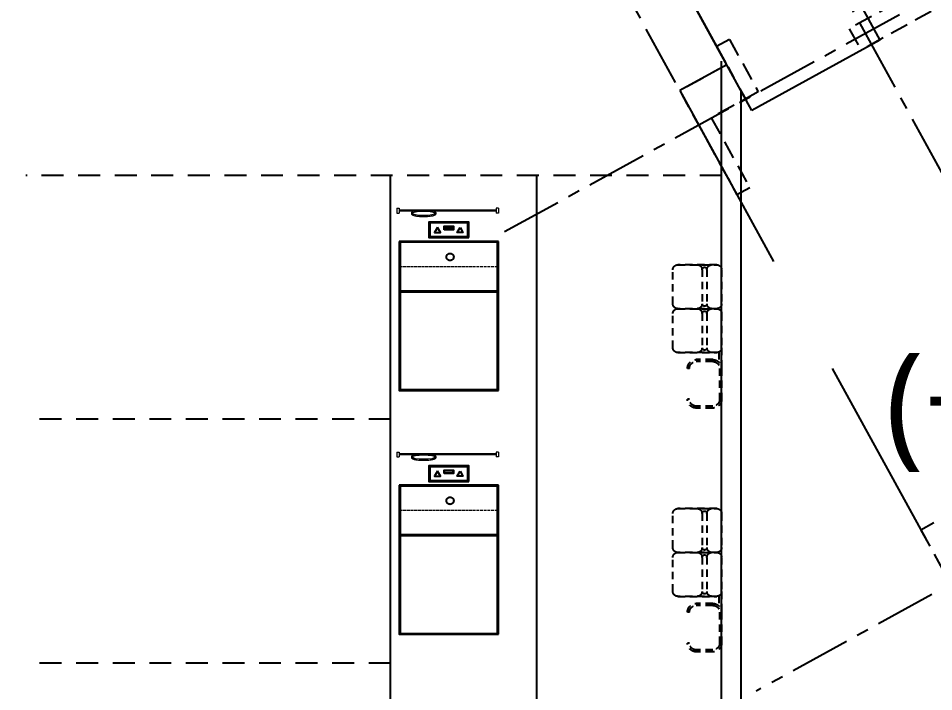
# Model space of a CAD drawing. Header units: millimetres. Extents: x 75184266 to 76346726, y -35077925 to -33679385.
# Drawn here: x 75319569 to 75328959, y -34906257 to -34899351 of the extents above; entities that cross this region are included whole.
import ezdxf
from ezdxf.enums import TextEntityAlignment as Align

# ---------------------------------------------------------------- set-up
doc = ezdxf.new("R2010")
doc.units = ezdxf.units.MM
doc.header["$LTSCALE"] = 50
doc.header["$MEASUREMENT"] = 0
for name, pattern in [('CENTER', [2, 1.25, -0.25, 0.25, -0.25]), ('HIDDEN2', [0.1875, 0.125, -0.0625]), ('XR-지하3층$0$-HID', [2.5, 1.5, -1]), ('XR-지하3층$0$H', [1.3, 0.8, -0.5]), ('XR-지하3층$0$생활체육시설(최종)$0$부대시설0404$0$운동시설$0$ACAD_ISO02W100', [15, 12, -3]), ('XR-지하3층$0$생활체육시설(최종)$0$부대시설0404$0$운동시설$0$CEN', [31.05, 30, -0.5, 0.05, -0.5]), ('XR-지하3층$0$생활체육시설(최종)$0$부대시설0404$0$운동시설$0$CENTERX2', [4, 2.5, -0.5, 0.5, -0.5])]:
    doc.linetypes.add(name, pattern=pattern)
for name, color, linetype in [('CEN', 1, 'CENTER'), ('XR-지하3층$0$CON', 2, 'CONTINUOUS'), ('XR-지하3층$0$생활체육시설(최종)$0$부대시설0404$0$운동시설$0$08.해치', 8, 'CONTINUOUS'), ('XR-지하3층$0$생활체육시설(최종)$0$부대시설0404$0$운동시설$0$CEN', 1, 'XR-지하3층$0$생활체육시설(최종)$0$부대시설0404$0$운동시설$0$CEN'), ('XR-지하3층$0$생활체육시설(최종)$0$부대시설0404$0$운동시설$0$COL', 7, 'CONTINUOUS'), ('XR-지하3층$0$생활체육시설(최종)$0$부대시설0404$0$운동시설$0$FUR1', 11, 'CONTINUOUS'), ('XR-지하3층$0$생활체육시설(최종)$0$부대시설0404$0$운동시설$0$인조잔디', 63, 'CONTINUOUS')]:
    doc.layers.add(name, color=color, linetype=linetype)
doc.layers.add('XR-지하3층$0$생활체육시설(최종)$0$부대시설0404$0$운동시설$0$INT', color=5, linetype='CONTINUOUS', lineweight=13)
doc.layers.add('XR-지하3층$0$생활체육시설(최종)$0$부대시설0404$0$운동시설$0$OPN', color=1, linetype='XR-지하3층$0$생활체육시설(최종)$0$부대시설0404$0$운동시설$0$CENTERX2', lineweight=5)
doc.layers.add('건축', color=8, linetype='CONTINUOUS', plot=False)
doc.styles.add('XR-지하3층$0$맑은고딕', font='')
doc.styles.get('XR-지하3층$0$맑은고딕').set_extended_font_data('Malgun Gothic')

# ---------------------------------------------------------------- blocks, each defined once
blk = doc.blocks.new('XR-지하3층$0$생활체육시설(최종)$0$부대시설0404$0$운동시설$0$aghhq')
at = {"layer": 'XR-지하3층$0$생활체육시설(최종)$0$부대시설0404$0$운동시설$0$FUR1', "color": 9, "linetype": 'XR-지하3층$0$-HID'}
for p, q in [((325986.6, 22318.4, 0), (325670, 22318.4, 0)), ((325986.6, 22298.4, 0), (325670, 22298.4, 0)), ((326196.6, 22318.3, 0), (325999.2, 22318.3, 0)), ((326153.4, 22288.3, 0), (326054.5, 22288.3, 0)), ((326149.2, 22268.4, 0), (326149.2, 21868.4, 0)), ((326149.2, 21868.4, 0), (326149.2, 22268.4, 0)), ((326549.2, 22318.4, 0), (326199.2, 22318.4, 0)), ((326599.2, 22268.4, 0), (326599.2, 21868.4, 0)), ((326599.2, 21868.4, 0), (326599.2, 22268.4, 0)), ((326599.2, 22268.4, 0), (326599.2, 21868.4, 0)), ((326599.2, 21868.4, 0), (326599.2, 22268.4, 0)), ((326599.2, 22268.4, 0), (326599.2, 21868.4, 0)), ((326599.2, 21868.4, 0), (326599.2, 22268.4, 0)), ((326599.2, 21868.4, 0), (326599.2, 22268.4, 0)), ((326599.2, 22268.4, 0), (326599.2, 21868.4, 0)), ((326599.2, 21868.4, 0), (326599.2, 22268.4, 0)), ((326599.2, 22268.4, 0), (326599.2, 21868.4, 0)), ((326599.2, 21868.4, 0), (326599.2, 22268.4, 0)), ((326599.2, 22268.4, 0), (326599.2, 21868.4, 0)), ((326999.2, 22318.4, 0), (326649.2, 22318.4, 0)), ((326999.2, 22318.4, 0), (326649.2, 22318.4, 0)), ((327049.2, 21868.4, 0), (327049.2, 22268.4, 0)), ((327049.2, 22268.4, 0), (327049.2, 21868.4, 0)), ((325580, 22228.4, 0), (325580, 22058.4, 0)), ((325600, 22228.4, 0), (325600, 22058.4, 0)), ((326056.6, 22228.4, 0), (326056.6, 22058.4, 0)), ((326076.6, 22228.4, 0), (326076.6, 22058.4, 0)), ((326549.2, 22168.4, 0), (326199.2, 22168.4, 0)), ((326999.2, 22168.4, 0), (326649.2, 22168.4, 0)), ((326999.2, 22168.4, 0), (326649.2, 22168.4, 0)), ((326549.2, 22118.4, 0), (326199.2, 22118.4, 0)), ((326999.2, 22118.4, 0), (326649.2, 22118.4, 0)), ((326999.2, 22118.4, 0), (326649.2, 22118.4, 0)), ((325670, 21988.4, 0), (325670, 21968.4, 0)), ((325986.6, 21988.4, 0), (325986.6, 21968.4, 0)), ((326199.2, 21818.4, 0), (326549.2, 21818.4, 0)), ((326649.2, 21818.4, 0), (326999.2, 21818.4, 0))]:
    blk.add_line(p, q, dxfattribs=at)
for centre, radius, start, end in [((325670, 22228.4, 0), 90, 90, 180), ((325670, 22228.4, 0), 70, 90, 180), ((325986.6, 22228.4, 0), 90, 0, 90), ((325986.6, 22228.4, 0), 70, 0, 90), ((326199.2, 22268.4, 0), 50, 90, 180), ((326549.2, 22268.4, 0), 50, 0, 90), ((326649.2, 22268.4, 0), 50, 90, 180), ((326649.2, 22268.4, 0), 50, 90, 180), ((326999.2, 22268.4, 0), 50, 0, 90), ((326999.2, 22268.4, 0), 50, 0, 90), ((326199.2, 22218.4, 0), 50, 180, 270), ((326199.2, 22143.4, 0), 25, 90, 270), ((326549.2, 22218.4, 0), 50, 270, 0), ((326549.2, 22218.4, 0), 50, 270, 0), ((326549.2, 22143.4, 0), 25, 270, 90), ((326549.2, 22143.4, 0), 25, 270, 90), ((326649.2, 22218.4, 0), 50, 180, 270), ((326649.2, 22218.4, 0), 50, 180, 270), ((326649.2, 22143.4, 0), 25, 90, 270), ((326649.2, 22143.4, 0), 25, 90, 270), ((326999.2, 22218.4, 0), 50, 270, 0), ((326999.2, 22218.4, 0), 50, 270, 0), ((326999.2, 22143.4, 0), 25, 270, 90), ((326999.2, 22143.4, 0), 25, 270, 90), ((326199.2, 22068.4, 0), 50, 90, 180), ((326549.2, 22068.4, 0), 50, 0, 90), ((326549.2, 22068.4, 0), 50, 0, 90), ((326649.2, 22068.4, 0), 50, 90, 180), ((326649.2, 22068.4, 0), 50, 90, 180), ((326999.2, 22068.4, 0), 50, 0, 90), ((326999.2, 22068.4, 0), 50, 0, 90), ((325670, 22058.4, 0), 90, 180, 270), ((325670, 22058.4, 0), 70, 180, 270), ((325986.6, 22058.4, 0), 90, 270, 0), ((325986.6, 22058.4, 0), 70, 270, 0), ((326199.2, 21868.4, 0), 50, 180, 270), ((326549.2, 21868.4, 0), 50, 270, 0), ((326549.2, 21868.4, 0), 50, 270, 0), ((326649.2, 21868.4, 0), 50, 180, 270), ((326649.2, 21868.4, 0), 50, 180, 270), ((326999.2, 21868.4, 0), 50, 270, 0)]:
    blk.add_arc(centre, radius, start, end, dxfattribs=at)
blk = doc.blocks.new('XR-지하3층$0$생활체육시설(최종)$0$부대시설0404$0$운동시설$0$')
at = {"layer": 'XR-지하3층$0$생활체육시설(최종)$0$부대시설0404$0$운동시설$0$08.해치'}
h = blk.add_hatch(color=256, dxfattribs=at)
h.paths.add_polyline_path([(0, 1020), (0, 0), (1020, 0), (1020, 1020), (1010, 1020)])
h.paths.add_polyline_path([(1010, 1010), (1010, 10), (10, 10), (10, 1010)], flags=16)
h.paths.add_polyline_path([(1520, 1010), (1520, 10), (1020, 10), (1020, 0), (1530, 0), (1530, 1020), (1020, 1020), (1020, 1010)])
at = {"layer": 'XR-지하3층$0$생활체육시설(최종)$0$부대시설0404$0$운동시설$0$CEN'}
blk.add_circle((1370, 497.5), 37, dxfattribs=at)
at = {"layer": 'XR-지하3층$0$생활체육시설(최종)$0$부대시설0404$0$운동시설$0$COL'}
for points in [[(1568.1, 305), (1728.1, 305), (1728.1, 715), (1568.1, 715)], [(1578.1, 315), (1718.1, 315), (1718.1, 705), (1578.1, 705)], [(1672.4, 626.7), (1620.9, 656.4), (1620.9, 597)], [(1648.5, 558.7), (1684, 558.7), (1684, 463.2), (1648.5, 463.2)], [(1653.5, 553.7), (1679, 553.7), (1679, 468.2), (1653.5, 468.2)], [(1672.4, 395.2), (1620.9, 365.5), (1620.9, 424.9)]]:
    blk.add_lwpolyline(points, close=True, dxfattribs=at)
at = {"layer": 'XR-지하3층$0$생활체육시설(최종)$0$부대시설0404$0$운동시설$0$INT'}
for p, q in [((1819.6, 1045), (1819.6, 1020)), ((1869.6, 1045), (1819.6, 1045)), ((1869.6, 1045), (1869.6, 1020)), ((1869.6, 1020), (1819.6, 1020)), ((1839.6, 25), (1839.6, 1020)), ((1849.6, 25), (1849.6, 1020)), ((1819.6, 0), (1819.6, 25)), ((1869.6, 25), (1819.6, 25)), ((1869.6, 0), (1869.6, 25)), ((1869.6, 0), (1819.6, 0))]:
    blk.add_line(p, q, dxfattribs=at)
blk.add_ellipse((1817.1, 767.6), major_axis=(0, 117.2), ratio=0.191366, dxfattribs=at)
blk.add_open_spline([(1839.6, 866.6), (1839.5, 866.8), (1839.4, 867.1), (1838.5, 870.2), (1837.7, 872.9), (1835.8, 877.8), (1834.9, 880.1), (1833.1, 883.5), (1832.3, 884.8), (1830.7, 887.3), (1829.7, 888.5), (1827.9, 890.3), (1827.1, 891), (1825.3, 892.4), (1824.3, 893), (1822.3, 893.9), (1821.3, 894.3), (1819.3, 894.7), (1818.2, 894.8), (1817.1, 894.8), (1817.1, 894.8), (1817.1, 894.8), (1816.1, 894.8), (1815.1, 894.7), (1813.1, 894.3), (1812.1, 894), (1810.4, 893.2), (1809.6, 892.7), (1808.1, 891.8), (1807.4, 891.2), (1806.2, 890.1), (1805.6, 889.6), (1804.1, 887.9), (1803.3, 886.9), (1801.8, 884.6), (1801.1, 883.4), (1799.9, 881), (1799.3, 879.7), (1797.6, 875.6), (1796.5, 872.7), (1794.6, 866.4), (1793.7, 863), (1792.1, 855.6), (1791.3, 851.6), (1789.8, 843.2), (1789.2, 838.8), (1787.6, 826.6), (1786.8, 818.5), (1785.6, 801.6), (1785.2, 792.8), (1784.7, 774.9), (1784.6, 765.8), (1785, 746.9), (1785.4, 737.2), (1786.7, 718.5), (1787.5, 709.5), (1789.4, 694.9), (1790.3, 688.9), (1792.4, 678), (1793.5, 672.9), (1795.6, 665.5), (1796.5, 662.8), (1798.3, 657.7), (1799.3, 655.4), (1801.1, 651.9), (1801.9, 650.6), (1803.5, 648.1), (1804.4, 646.9), (1806.2, 645.1), (1807, 644.3), (1808.9, 643), (1809.9, 642.3), (1811.9, 641.4), (1812.9, 641.1), (1814.9, 640.6), (1815.9, 640.5), (1818.1, 640.4), (1819.1, 640.6), (1821.2, 641), (1822.1, 641.3), (1823.9, 642.1), (1824.7, 642.6), (1826.3, 643.6), (1826.9, 644.1), (1828.2, 645.2), (1828.8, 645.8), (1830.2, 647.5), (1831.1, 648.5), (1832.5, 650.8), (1833.2, 652), (1834.5, 654.5), (1835.1, 655.9), (1836.8, 659.9), (1837.9, 662.9), (1839.1, 666.9), (1839.3, 667.8), (1839.6, 668.7)], degree=3, knots=[5.676529, 5.676529, 5.676529, 5.676529, 5.686851, 5.686851, 5.808191, 5.808191, 5.929531, 5.929531, 6.008758, 6.008758, 6.087985, 6.087985, 6.14283, 6.14283, 6.197676, 6.197676, 6.240336, 6.240336, 6.282996, 6.282996, 6.283185, 6.283185, 6.283185, 6.325022, 6.325022, 6.366859, 6.366859, 6.408696, 6.408696, 6.450533, 6.450533, 6.49237, 6.49237, 6.564417, 6.564417, 6.636464, 6.636464, 6.70851, 6.70851, 6.847218, 6.847218, 6.985925, 6.985925, 7.124632, 7.124632, 7.263339, 7.263339, 7.490565, 7.490565, 7.71779, 7.71779, 7.945016, 7.945016, 8.194458, 8.194458, 8.443901, 8.443901, 8.63311, 8.63311, 8.82232, 8.82232, 8.944865, 8.944865, 9.06741, 9.06741, 9.147196, 9.147196, 9.226983, 9.226983, 9.282239, 9.282239, 9.337496, 9.337496, 9.380238, 9.380238, 9.42298, 9.42298, 9.465721, 9.465721, 9.508463, 9.508463, 9.551205, 9.551205, 9.593947, 9.593947, 9.636688, 9.636688, 9.709264, 9.709264, 9.78184, 9.78184, 9.854416, 9.854416, 9.9943, 9.9943, 10.031429, 10.031429, 10.031429, 10.031429], dxfattribs=at)
at = {"layer": 'XR-지하3층$0$생활체육시설(최종)$0$부대시설0404$0$운동시설$0$OPN', "linetype": 'XR-지하3층$0$생활체육시설(최종)$0$부대시설0404$0$운동시설$0$ACAD_ISO02W100', "ltscale": 0.05}
blk.add_line((1270, 10), (1270, 1010), dxfattribs=at)
at = {"layer": 'XR-지하3층$0$생활체육시설(최종)$0$부대시설0404$0$운동시설$0$인조잔디'}
for p, q in [((1530, 1020), (1010, 1020)), ((1520, 1010), (1020, 1010)), ((1020, 1010), (1020, 10)), ((1520, 10), (1520, 1010)), ((1530, 0), (1530, 1020)), ((1020, 10), (1520, 10)), ((1020, 0), (1530, 0))]:
    blk.add_line(p, q, dxfattribs=at)
for points in [[(0, 0), (1020, 0), (1020, 1020), (0, 1020)], [(10, 10), (1010, 10), (1010, 1010), (10, 1010)]]:
    blk.add_lwpolyline(points, close=True, dxfattribs=at)
blk = doc.blocks.new('XR-지하3층$0$기둥 0620')
at = {"layer": 'XR-지하3층$0$CON', "ltscale": 0.5}
blk.add_lwpolyline([(-600, 0), (600, 0), (600, 1500), (-600, 1500)], close=True, dxfattribs=at)

msp = doc.modelspace()

# ---------------------------------------------------------------- linework, layer by layer
at = {"layer": 'CEN', "ltscale": 10, "elevation": 0}
for points in [[(75324348.3, -34892386.4), (75328258.7, -34899509.6)], [(75323121, -34893060.1), (75327031.5, -34900183.3)], [(75322638.9, -34893324.8), (75326941.5, -34901162.4)], [(75330362.5, -34898354.7), (75324555.6, -34901542.5)], [(75328258.7, -34899509.6), (75330842.8, -34904217)], [(75333324.1, -34902854.8), (75327139.7, -34906249.8)]]:
    msp.add_lwpolyline(points, dxfattribs=at)
at = {"layer": '건축', "linetype": 'HIDDEN2', "ltscale": 30}
for p, q in [((75330293.6, -34898249.9, 0), (75328093.3, -34899457.8, 0)), ((75330413.9, -34898469.1, 0), (75328213.7, -34899677, 0)), ((75326864.6, -34899567.7, 0), (75326733.1, -34899639.9, 0)), ((75326864.6, -34899567.7, 0), (75327160.5, -34900106.8, 0)), ((75326733.1, -34899639.9, 0), (75326836.6, -34899828.3, 0)), ((75326836.6, -34899828.3, 0), (75326354.4, -34900093, 0)), ((75326354.4, -34900093, 0), (75326941.5, -34901162.4, 0)), ((75327160.5, -34900106.8, 0), (75326678.4, -34900371.5, 0)), ((75326678.4, -34900371.5, 0), (75327073, -34901090.3, 0)), ((75327073, -34901090.3, 0), (75326941.5, -34901162.4, 0)), ((75328959.4, -34904526.5, 0), (75328827.9, -34904598.7, 0)), ((75328827.9, -34904598.7, 0), (75329256.2, -34905378.9, 0))]:
    msp.add_line(p, q, dxfattribs=at)
at = {"layer": '건축', "ltscale": 0.5}
for p, q in [((75326783.9, -34914161.8), (75326783.9, -34899789.5)), ((75326983.9, -34914161.8), (75326983.9, -34900096.7))]:
    msp.add_line(p, q, dxfattribs=at)
at = {"layer": '건축', "linetype": 'XR-지하3층$0$-HID', "ltscale": 3}
for p, q in [((75326783.9, -34900963.4), (75319647.1, -34900963.4)), ((75323388.4, -34903463.4), (75319647.1, -34903463.4)), ((75323388.4, -34905963.4), (75319647.1, -34905963.4))]:
    msp.add_line(p, q, dxfattribs=at)
at = {"layer": '건축'}
for p, q in [((75323388.4, -34914161.8), (75323388.4, -34900963.4)), ((75324888.4, -34914161.8), (75324888.4, -34900963.4))]:
    msp.add_line(p, q, dxfattribs=at)
at = {"layer": '건축', "linetype": 'XR-지하3층$0$H', "ltscale": 50, "elevation": 0}
msp.add_lwpolyline([(75319374.9, -34890623.5), (75319772.1, -34890243.1), (75323995, -34894652), (75326836.6, -34899828.3), (75326354.4, -34900093), (75329256.2, -34905378.9), (75329256.2, -34905378.9), (75330468.9, -34907587.9)], dxfattribs=at)
at = {"layer": '건축', "linetype": 'HIDDEN2', "ltscale": 30, "elevation": 0}
msp.add_lwpolyline([(75328093.3, -34899457.8), (75328213.7, -34899677)], dxfattribs=at)

# ---------------------------------------------------------------- block references
at = {"layer": '건축', "extrusion": (0, 0, -1), "zscale": -0.9999999999999999, "rotation": 61.23406996997645}
msp.add_blockref('XR-지하3층$0$기둥 0620', (-75326804.8, -34899770.6, 0), dxfattribs=at)
at = {"layer": '건축', "rotation": 90}
for p in [(75324495.9, -34903168.4), (75324495.9, -34905668.4)]:
    msp.add_blockref('XR-지하3층$0$생활체육시설(최종)$0$부대시설0404$0$운동시설$0$', p, dxfattribs=at)
at = {"layer": '건축', "xscale": -1, "rotation": 270}
for p in [(75304465.5, -35228928.1, 0), (75304465.5, -35231428.1, 0)]:
    msp.add_blockref('XR-지하3층$0$생활체육시설(최종)$0$부대시설0404$0$운동시설$0$aghhq', p, dxfattribs=at)

# ---------------------------------------------------------------- texts
at = {"layer": '건축', "style": 'XR-지하3층$0$맑은고딕'}
msp.add_text('(공동주택)', height=1000, dxfattribs=at).set_placement((75331366.1, -34903331.3, 0), align=Align.MIDDLE)

doc.saveas('drawing.dxf')
